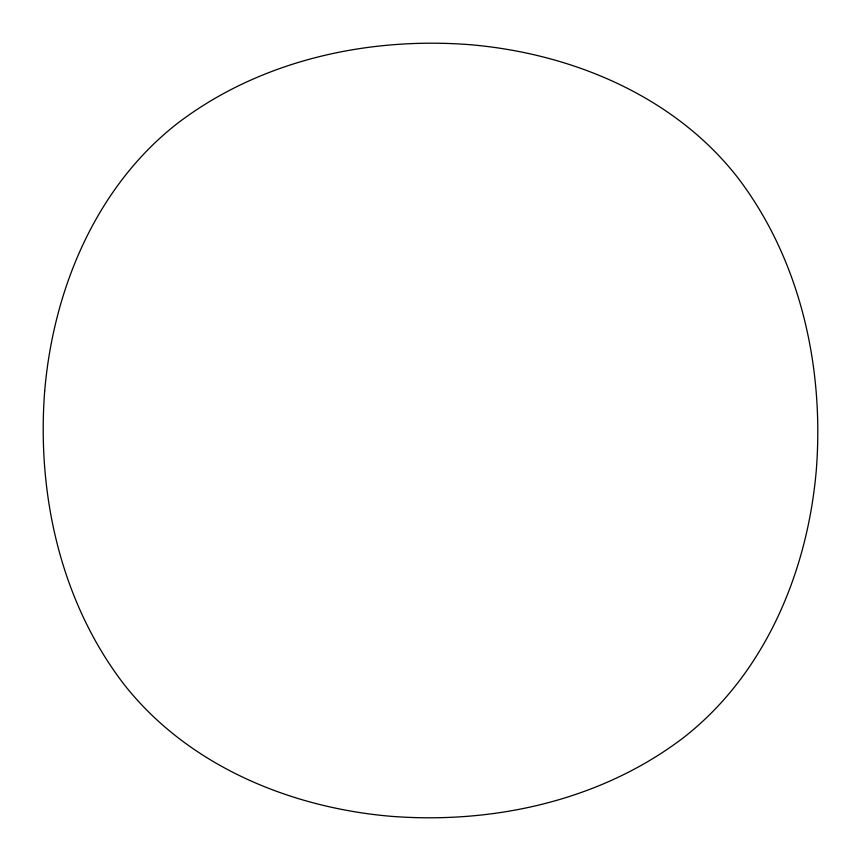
<?xml version="1.0" encoding="UTF-8"?>
<svg xmlns="http://www.w3.org/2000/svg" width="861" height="861" viewBox="0 0 861 861"><rect width="100%" height="100%" fill="white"/><g stroke="black" fill="none" stroke-linecap="round" stroke-linejoin="round"><path stroke-width="1.29" d="M44.697 390.948C36.7 493.719 60.474 601.548 123.952 684.28C187.784 765.526 289.931 807.683 390.948 816.303C493.719 824.3 601.548 800.526 684.28 737.048C765.526 673.216 807.683 571.069 816.303 470.052C824.3 367.281 800.526 259.452 737.048 176.72C673.216 95.474 571.069 53.317 470.052 44.697C367.281 36.7 259.452 60.474 176.72 123.952C95.474 187.784 53.317 289.931 44.697 390.948"/></g></svg>
